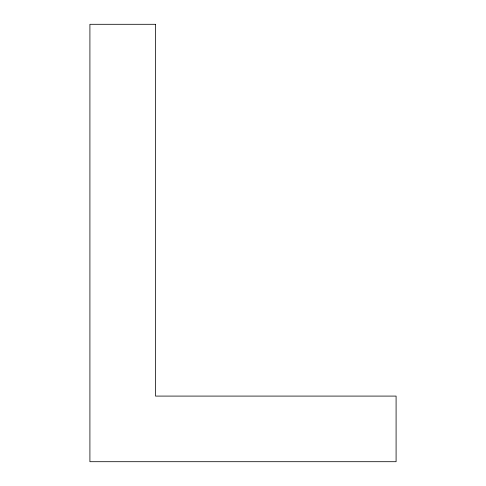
<?xml version="1.0" encoding="UTF-8"?>
<svg xmlns="http://www.w3.org/2000/svg" width="486" height="486" viewBox="0 0 486 486"><rect width="100%" height="100%" fill="white"/><g stroke="black" fill="none" stroke-linecap="round" stroke-linejoin="round"><path stroke-width="0.73" d="M155.52 24.3L89.91 24.3L89.91 461.7L396.09 461.7L396.09 396.09L155.52 396.09L155.52 24.3"/></g></svg>
